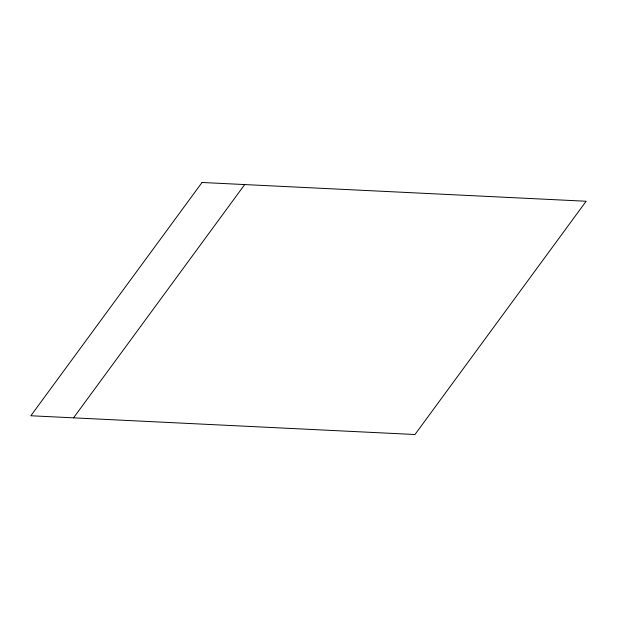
<?xml version="1.0" encoding="UTF-8"?>
<svg xmlns="http://www.w3.org/2000/svg" width="617" height="617" viewBox="0 0 617 617"><rect width="100%" height="100%" fill="white"/><g stroke="black" fill="none" stroke-linecap="round" stroke-linejoin="round"><path stroke-width="0.93" d="M73.531 417.848L244.71 184.568M202.029 182.485L30.85 415.758L414.971 434.515L586.15 201.242L202.029 182.485"/></g></svg>
